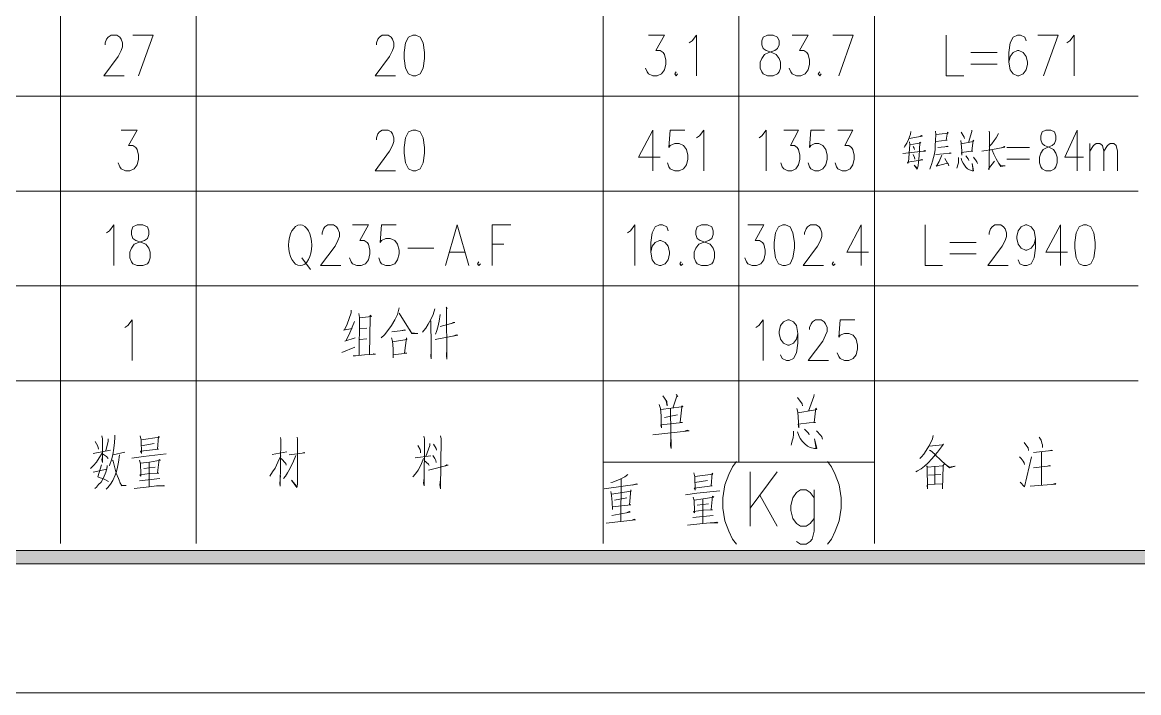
# Model space of a CAD drawing. Header units: millimetres. Extents: x 0 to 829, y 0 to 586.
# Drawn here: x 688.3 to 769.4, y 0 to 48.7 of the extents above; entities that cross this region are included whole.
import ezdxf

# ---------------------------------------------------------------- set-up
doc = ezdxf.new("R2010")
doc.units = ezdxf.units.MM

msp = doc.modelspace()

# ---------------------------------------------------------------- hatches: boundary and pattern name
h = msp.add_hatch(color=0)
h.dxf.hatch_style = 2
h.paths.add_polyline_path([(24.154694, 9.36625), (25.142472, 10.3505), (818.80075, 10.3505), (819.788528, 9.36625)])

# ---------------------------------------------------------------- linework, layer by layer
at = {"color": 0, "lineweight": 0}
for points in [[(0, 0), (0, 585.632278), (829.154778, 585.632278), (829.154778, 0)], [(716.682167, 47.8155), (716.364667, 47.674389), (716.156528, 47.254583), (716.050694, 46.549028), (716.050694, 46.125694), (716.156528, 45.423667), (716.364667, 45.000333), (716.682167, 44.859222), (716.893833, 44.859222), (717.211333, 45.000333), (717.423, 45.423667), (717.528833, 46.125694), (717.528833, 46.549028), (717.423, 47.254583), (717.211333, 47.674389), (716.893833, 47.8155)], [(742.456111, 47.8155), (742.142139, 47.674389), (742.036306, 47.395694), (742.036306, 47.113472), (742.142139, 46.83125), (742.350278, 46.690139), (742.773611, 46.549028), (743.091111, 46.407917), (743.302778, 46.125694), (743.408611, 45.843472), (743.408611, 45.423667), (743.302778, 45.141444), (743.196944, 45.000333), (742.879444, 44.859222), (742.456111, 44.859222), (742.142139, 45.000333), (742.036306, 45.141444), (741.930472, 45.423667), (741.930472, 45.843472), (742.036306, 46.125694), (742.247972, 46.407917), (742.561944, 46.549028), (742.985278, 46.690139), (743.196944, 46.83125), (743.302778, 47.113472), (743.302778, 47.395694), (743.196944, 47.674389), (742.879444, 47.8155)], [(716.682167, 40.915167), (716.364667, 40.774056), (716.156528, 40.350722), (716.050694, 39.648694), (716.050694, 39.225361), (716.156528, 38.519806), (716.364667, 38.1), (716.682167, 37.958889), (716.893833, 37.958889), (717.211333, 38.1), (717.423, 38.519806), (717.528833, 39.225361), (717.528833, 39.648694), (717.423, 40.350722), (717.211333, 40.774056), (716.893833, 40.915167)], [(762.684389, 40.915167), (762.409222, 40.774056), (762.3175, 40.491833), (762.3175, 40.209611), (762.409222, 39.930917), (762.592667, 39.789806), (762.959556, 39.648694), (763.234722, 39.507583), (763.418167, 39.225361), (763.509889, 38.943139), (763.509889, 38.519806), (763.418167, 38.237583), (763.326444, 38.1), (763.051278, 37.958889), (762.684389, 37.958889), (762.409222, 38.1), (762.3175, 38.237583), (762.225778, 38.519806), (762.225778, 38.943139), (762.3175, 39.225361), (762.500944, 39.507583), (762.776111, 39.648694), (763.143, 39.789806), (763.326444, 39.930917), (763.418167, 40.209611), (763.418167, 40.491833), (763.326444, 40.774056), (763.051278, 40.915167)], [(696.647917, 34.014833), (696.330417, 33.873722), (696.224583, 33.5915), (696.224583, 33.309278), (696.330417, 33.027056), (696.542083, 32.885944), (696.965417, 32.744833), (697.282917, 32.603722), (697.494583, 32.325028), (697.596889, 32.042806), (697.596889, 31.619472), (697.494583, 31.33725), (697.38875, 31.196139), (697.07125, 31.055028), (696.647917, 31.055028), (696.330417, 31.196139), (696.224583, 31.33725), (696.11875, 31.619472), (696.11875, 32.042806), (696.224583, 32.325028), (696.43625, 32.603722), (696.75375, 32.744833), (697.177083, 32.885944), (697.38875, 33.027056), (697.494583, 33.309278), (697.494583, 33.5915), (697.38875, 33.873722), (697.07125, 34.014833)], [(737.668917, 34.014833), (737.351417, 33.873722), (737.245583, 33.5915), (737.245583, 33.309278), (737.351417, 33.027056), (737.563083, 32.885944), (737.986417, 32.744833), (738.303917, 32.603722), (738.515583, 32.325028), (738.617889, 32.042806), (738.617889, 31.619472), (738.515583, 31.33725), (738.40975, 31.196139), (738.09225, 31.055028), (737.668917, 31.055028), (737.351417, 31.196139), (737.245583, 31.33725), (737.13975, 31.619472), (737.13975, 32.042806), (737.245583, 32.325028), (737.45725, 32.603722), (737.77475, 32.744833), (738.198083, 32.885944), (738.40975, 33.027056), (738.515583, 33.309278), (738.515583, 33.5915), (738.40975, 33.873722), (738.09225, 34.014833)], [(743.567361, 34.014833), (743.249861, 33.873722), (743.038194, 33.450389), (742.932361, 32.744833), (742.932361, 32.325028), (743.038194, 31.619472), (743.249861, 31.196139), (743.567361, 31.055028), (743.779028, 31.055028), (744.096528, 31.196139), (744.304667, 31.619472), (744.4105, 32.325028), (744.4105, 32.744833), (744.304667, 33.450389), (744.096528, 33.873722), (743.779028, 34.014833)], [(765.432528, 34.014833), (765.115028, 33.873722), (764.903361, 33.450389), (764.797528, 32.744833), (764.797528, 32.325028), (764.903361, 31.619472), (765.115028, 31.196139), (765.432528, 31.055028), (765.644194, 31.055028), (765.961694, 31.196139), (766.173361, 31.619472), (766.279194, 32.325028), (766.279194, 32.744833), (766.173361, 33.450389), (765.961694, 33.873722), (765.644194, 34.014833)], [(24.154694, 9.36625), (25.142472, 10.3505), (818.80075, 10.3505), (819.788528, 9.36625)]]:
    msp.add_lwpolyline(points, close=True, dxfattribs=at)
for points in [[(691.084611, 22.676556), (691.084611, 91.690472)], [(700.94475, 22.676556), (700.94475, 91.690472)], [(730.521639, 22.676556), (730.521639, 91.690472)], [(740.381778, 22.676556), (740.381778, 91.690472)], [(750.238389, 22.676556), (750.238389, 91.690472)], [(694.323111, 47.113472), (694.323111, 47.254583), (694.428944, 47.533278), (694.534778, 47.674389), (694.746444, 47.8155), (695.169778, 47.8155), (695.381444, 47.674389), (695.487278, 47.533278), (695.593111, 47.254583), (695.593111, 46.972361), (695.487278, 46.690139), (695.275611, 46.266806), (694.217278, 44.859222), (695.695417, 44.859222)], [(696.330417, 47.8155), (697.808556, 47.8155), (696.75375, 44.859222)], [(714.043389, 47.113472), (714.043389, 47.254583), (714.149222, 47.533278), (714.255056, 47.674389), (714.463194, 47.8155), (714.886528, 47.8155), (715.098194, 47.674389), (715.204028, 47.533278), (715.309861, 47.254583), (715.309861, 46.972361), (715.204028, 46.690139), (714.992361, 46.266806), (713.937556, 44.859222), (715.415694, 44.859222)], [(733.813056, 47.8155), (734.973694, 47.8155), (734.342222, 46.690139), (734.659722, 46.690139), (734.867861, 46.549028), (734.973694, 46.407917), (735.079528, 45.984583), (735.079528, 45.702361), (734.973694, 45.282556), (734.765556, 45.000333), (734.448056, 44.859222), (734.130556, 44.859222), (733.813056, 45.000333), (733.707222, 45.141444), (733.601389, 45.423667)], [(736.769333, 47.254583), (736.981, 47.395694), (737.2985, 47.8155), (737.2985, 44.859222)], [(744.25175, 47.8155), (745.415917, 47.8155), (744.780917, 46.690139), (745.098417, 46.690139), (745.310083, 46.549028), (745.415917, 46.407917), (745.52175, 45.984583), (745.52175, 45.702361), (745.415917, 45.282556), (745.20425, 45.000333), (744.88675, 44.859222), (744.56925, 44.859222), (744.25175, 45.000333), (744.149444, 45.141444), (744.043611, 45.423667)], [(747.211556, 47.8155), (748.689694, 47.8155), (747.634889, 44.859222)], [(755.448917, 47.8155), (755.448917, 44.859222), (756.718917, 44.859222)], [(761.259167, 47.395694), (761.153333, 47.674389), (760.839361, 47.8155), (760.627694, 47.8155), (760.310194, 47.674389), (760.098528, 47.254583), (759.992694, 46.549028), (759.992694, 45.843472), (760.098528, 45.282556), (760.310194, 45.000333), (760.627694, 44.859222), (760.733528, 44.859222), (761.0475, 45.000333), (761.259167, 45.282556), (761.365, 45.702361), (761.365, 45.843472), (761.259167, 46.266806), (761.0475, 46.549028), (760.733528, 46.690139), (760.627694, 46.690139), (760.310194, 46.549028), (760.098528, 46.266806), (759.992694, 45.843472)], [(762.105833, 47.8155), (763.583972, 47.8155), (762.529167, 44.859222)], [(764.218972, 47.254583), (764.430639, 47.395694), (764.744611, 47.8155), (764.744611, 44.859222)], [(757.244556, 46.549028), (759.146028, 46.549028)], [(757.244556, 45.702361), (759.146028, 45.702361)], [(735.820361, 45.141444), (735.714528, 45.000333), (735.820361, 44.859222), (735.926194, 45.000333)], [(746.259056, 45.141444), (746.153222, 45.000333), (746.259056, 44.859222), (746.364889, 45.000333)], [(592.493806, 43.381083), (769.404806, 43.381083)], [(695.487278, 40.915167), (696.647917, 40.915167), (696.012917, 39.789806), (696.330417, 39.789806), (696.542083, 39.648694), (696.647917, 39.507583), (696.75375, 39.08425), (696.75375, 38.802028), (696.647917, 38.378694), (696.43625, 38.1), (696.11875, 37.958889), (695.80125, 37.958889), (695.487278, 38.1), (695.381444, 38.237583), (695.275611, 38.519806)], [(714.043389, 40.209611), (714.043389, 40.350722), (714.149222, 40.632944), (714.255056, 40.774056), (714.463194, 40.915167), (714.886528, 40.915167), (715.098194, 40.774056), (715.204028, 40.632944), (715.309861, 40.350722), (715.309861, 40.0685), (715.204028, 39.789806), (714.992361, 39.366472), (713.937556, 37.958889), (715.415694, 37.958889)], [(734.130556, 40.915167), (733.072222, 38.943139), (734.659722, 38.943139)], [(734.130556, 40.915167), (734.130556, 37.958889)], [(736.455361, 40.915167), (735.397028, 40.915167), (735.291194, 39.648694), (735.397028, 39.789806), (735.714528, 39.930917), (736.032028, 39.930917), (736.349528, 39.789806), (736.561194, 39.507583), (736.667028, 39.08425), (736.667028, 38.802028), (736.561194, 38.378694), (736.349528, 38.1), (736.032028, 37.958889), (735.714528, 37.958889), (735.397028, 38.1), (735.291194, 38.237583), (735.185361, 38.519806)], [(737.2985, 40.350722), (737.510167, 40.491833), (737.827667, 40.915167), (737.827667, 37.958889)], [(741.859917, 40.350722), (742.057472, 40.491833), (742.350278, 40.915167), (742.350278, 37.958889)], [(743.634389, 40.915167), (744.717417, 40.915167), (744.128278, 39.789806), (744.421083, 39.789806), (744.618639, 39.648694), (744.717417, 39.507583), (744.816194, 39.08425), (744.816194, 38.802028), (744.717417, 38.378694), (744.519861, 38.1), (744.223528, 37.958889), (743.930722, 37.958889), (743.634389, 38.1), (743.535611, 38.237583), (743.436833, 38.519806)], [(746.590667, 40.915167), (745.606417, 40.915167), (745.507639, 39.648694), (745.606417, 39.789806), (745.90275, 39.930917), (746.195556, 39.930917), (746.491889, 39.789806), (746.689444, 39.507583), (746.788222, 39.08425), (746.788222, 38.802028), (746.689444, 38.378694), (746.491889, 38.1), (746.195556, 37.958889), (745.90275, 37.958889), (745.606417, 38.1), (745.507639, 38.237583), (745.408861, 38.519806)], [(747.578444, 40.915167), (748.661472, 40.915167), (748.068806, 39.789806), (748.365139, 39.789806), (748.562694, 39.648694), (748.661472, 39.507583), (748.76025, 39.08425), (748.76025, 38.802028), (748.661472, 38.378694), (748.463917, 38.1), (748.167583, 37.958889), (747.874778, 37.958889), (747.578444, 38.1), (747.479667, 38.237583), (747.380889, 38.519806)], [(752.870111, 40.79875), (752.852472, 40.611778), (752.718417, 40.216667), (752.580833, 39.959139), (752.44325, 39.751), (752.383278, 39.634583)], [(754.669278, 40.823444), (754.701028, 40.590611), (754.669278, 40.146111), (754.655167, 39.796861), (754.641056, 39.493472), (754.595194, 39.190083), (754.535222, 38.911389), (754.457611, 38.657389), (754.383528, 38.399861), (754.305917, 38.212889), (754.245944, 38.075306)], [(754.715139, 40.590611), (755.593556, 40.682333), (755.533583, 40.752889), (755.441861, 40.170806), (755.515944, 40.170806), (754.683389, 40.075556)], [(756.531944, 40.752889), (756.757722, 40.403639), (756.775361, 40.287222)], [(757.318639, 40.915167), (757.304528, 40.79875), (757.061111, 40.008528)], [(758.560417, 40.823444), (758.592167, 40.707028), (758.574528, 38.050611), (758.528667, 38.096472), (758.955528, 38.657389)], [(759.255389, 40.657639), (759.089583, 40.357778), (758.923778, 40.146111), (758.757972, 39.913278), (758.574528, 39.705139)], [(764.973917, 40.915167), (764.056694, 38.943139), (765.432528, 38.943139)], [(764.973917, 40.915167), (764.973917, 37.958889)], [(752.778389, 40.054389), (752.7925, 39.867417), (752.700778, 38.586833), (752.654917, 38.491583), (752.640806, 38.586833), (753.745, 38.749111), (753.685028, 38.773806), (753.473361, 38.70325)], [(752.764278, 40.287222), (753.702667, 40.474194), (753.702667, 40.495361), (753.639167, 40.520056), (753.550972, 40.4495)], [(752.7925, 39.842722), (753.596833, 39.983833), (753.533333, 40.029694), (753.505111, 39.472306), (753.473361, 39.027806), (753.445139, 38.608), (753.413389, 38.308139), (753.339306, 38.075306), (753.11, 38.354), (753.353417, 38.121167)], [(756.500194, 40.146111), (756.546056, 39.937972), (756.577806, 39.40175), (756.591917, 39.098361), (756.563694, 39.285333), (757.092861, 39.355889), (757.378611, 39.377056), (757.318639, 39.377056), (757.39625, 40.170806), (757.456222, 40.10025), (757.290417, 40.054389), (756.546056, 39.913278)], [(765.891139, 37.958889), (765.891139, 39.930917)], [(765.891139, 39.366472), (766.162778, 39.789806), (766.346222, 39.930917), (766.621389, 39.930917), (766.804833, 39.789806), (766.896556, 39.366472), (766.896556, 37.958889)], [(766.896556, 39.366472), (767.171722, 39.789806), (767.355167, 39.930917), (767.630333, 39.930917), (767.81025, 39.789806), (767.901972, 39.366472), (767.901972, 37.958889)], [(752.291556, 39.214778), (753.762639, 39.377056), (753.790861, 39.377056), (753.942556, 39.377056), (753.882583, 39.426444), (753.77675, 39.377056)], [(753.035917, 39.726306), (753.124111, 39.588722), (753.14175, 39.493472)], [(753.035917, 39.123056), (753.14175, 38.911389), (753.155861, 38.794972)], [(754.701028, 39.123056), (755.819333, 39.239472), (755.74525, 39.260639), (755.653528, 39.214778)], [(755.124361, 39.098361), (755.11025, 39.027806), (754.940917, 38.632694), (754.761, 38.329306), (754.72925, 38.283444), (755.533583, 38.516278)], [(754.835083, 39.634583), (755.579444, 39.726306), (755.533583, 39.751), (755.455972, 39.705139)], [(756.863556, 39.027806), (757.047, 38.819667), (757.075222, 38.773806), (757.092861, 38.70325)], [(758.045361, 39.377056), (758.803833, 39.493472), (759.710472, 39.659278), (759.664611, 39.705139), (759.484694, 39.609889)], [(758.786194, 39.447611), (758.909667, 39.168917), (759.089583, 38.819667), (759.273028, 38.491583), (759.407083, 38.25875), (759.724583, 38.308139), (759.407083, 38.329306)], [(759.848056, 39.648694), (761.495528, 39.648694)], [(755.350139, 38.840833), (755.547694, 38.516278), (755.593556, 38.445722), (755.625306, 38.375167), (755.639417, 38.308139)], [(756.3485, 38.911389), (756.3485, 38.724417), (756.334389, 38.540972), (756.288528, 38.375167), (756.242667, 38.212889), (756.228556, 38.142333)], [(756.531944, 38.865528), (756.591917, 38.678556), (756.669528, 38.516278), (756.775361, 38.354), (756.881194, 38.212889), (757.001139, 38.096472), (757.138722, 38.025917), (757.33275, 37.958889), (757.438583, 37.958889), (757.33275, 38.491583), (757.410361, 37.958889), (757.424472, 37.958889)], [(757.424472, 38.936083), (757.636139, 38.678556), (757.682, 38.608), (757.71375, 38.470417)], [(759.273028, 38.491583), (759.407083, 38.308139)], [(759.848056, 38.802028), (761.495528, 38.802028)], [(592.493806, 36.477222), (769.404806, 36.477222)], [(694.428944, 33.450389), (694.640611, 33.5915), (694.958111, 34.014833), (694.958111, 31.055028)], [(710.081694, 33.309278), (710.081694, 33.450389), (710.187528, 33.732611), (710.293361, 33.873722), (710.505028, 34.014833), (710.924833, 34.014833), (711.1365, 33.873722), (711.242333, 33.732611), (711.348167, 33.450389), (711.348167, 33.168167), (711.242333, 32.885944), (711.030667, 32.466139), (709.975861, 31.055028), (711.454, 31.055028)], [(712.300667, 34.014833), (713.461306, 34.014833), (712.826306, 32.885944), (713.143806, 32.885944), (713.355472, 32.744833), (713.461306, 32.603722), (713.567139, 32.183917), (713.567139, 31.901694), (713.461306, 31.478361), (713.249639, 31.196139), (712.932139, 31.055028), (712.614639, 31.055028), (712.300667, 31.196139), (712.194833, 31.33725), (712.089, 31.619472)], [(715.468611, 34.014833), (714.410278, 34.014833), (714.307972, 32.744833), (714.410278, 32.885944), (714.727778, 33.027056), (715.045278, 33.027056), (715.362778, 32.885944), (715.574444, 32.603722), (715.680278, 32.183917), (715.680278, 31.901694), (715.574444, 31.478361), (715.362778, 31.196139), (715.045278, 31.055028), (714.727778, 31.055028), (714.410278, 31.196139), (714.307972, 31.33725), (714.202139, 31.619472)], [(719.059889, 31.055028), (719.903028, 34.014833), (720.749694, 31.055028)], [(722.4395, 31.055028), (722.4395, 34.014833), (723.811806, 34.014833)], [(732.282, 33.450389), (732.493667, 33.5915), (732.811167, 34.014833), (732.811167, 31.055028)], [(735.238278, 33.5915), (735.132444, 33.873722), (734.818472, 34.014833), (734.606806, 34.014833), (734.289306, 33.873722), (734.077639, 33.450389), (733.971806, 32.744833), (733.971806, 32.042806), (734.077639, 31.478361), (734.289306, 31.196139), (734.606806, 31.055028), (734.712639, 31.055028), (735.026611, 31.196139), (735.238278, 31.478361), (735.344111, 31.901694), (735.344111, 32.042806), (735.238278, 32.466139), (735.026611, 32.744833), (734.712639, 32.885944), (734.606806, 32.885944), (734.289306, 32.744833), (734.077639, 32.466139), (733.971806, 32.042806)], [(741.030889, 34.014833), (742.195056, 34.014833), (741.560056, 32.885944), (741.877556, 32.885944), (742.089222, 32.744833), (742.195056, 32.603722), (742.297361, 32.183917), (742.297361, 31.901694), (742.195056, 31.478361), (741.983389, 31.196139), (741.665889, 31.055028), (741.348389, 31.055028), (741.030889, 31.196139), (740.925056, 31.33725), (740.819222, 31.619472)], [(745.151333, 33.309278), (745.151333, 33.450389), (745.257167, 33.732611), (745.363, 33.873722), (745.574667, 34.014833), (745.998, 34.014833), (746.206139, 33.873722), (746.311972, 33.732611), (746.417806, 33.450389), (746.417806, 33.168167), (746.311972, 32.885944), (746.100306, 32.466139), (745.0455, 31.055028), (746.523639, 31.055028)], [(749.271778, 34.014833), (748.213444, 32.042806), (749.797417, 32.042806)], [(749.271778, 34.014833), (749.271778, 31.055028)], [(753.917861, 34.014833), (753.917861, 31.055028), (755.187861, 31.055028)], [(758.567472, 33.309278), (758.567472, 33.450389), (758.673306, 33.732611), (758.779139, 33.873722), (758.990806, 34.014833), (759.410611, 34.014833), (759.622278, 33.873722), (759.728111, 33.732611), (759.833944, 33.450389), (759.833944, 33.168167), (759.728111, 32.885944), (759.516444, 32.466139), (758.461639, 31.055028), (759.939778, 31.055028)], [(761.947083, 33.027056), (761.84125, 32.603722), (761.629583, 32.325028), (761.312083, 32.183917), (761.20625, 32.183917), (760.892278, 32.325028), (760.680611, 32.603722), (760.574778, 33.027056), (760.574778, 33.168167), (760.680611, 33.5915), (760.892278, 33.873722), (761.20625, 34.014833), (761.312083, 34.014833), (761.629583, 33.873722), (761.84125, 33.5915), (761.947083, 33.027056), (761.947083, 32.325028), (761.84125, 31.619472), (761.629583, 31.196139), (761.312083, 31.055028), (761.100417, 31.055028), (760.786444, 31.196139), (760.680611, 31.478361)], [(763.742722, 34.014833), (762.687917, 32.042806), (764.271889, 32.042806)], [(763.742722, 34.014833), (763.742722, 31.055028)], [(722.4395, 32.603722), (723.286167, 32.603722)], [(755.7135, 32.744833), (757.614972, 32.744833)], [(716.31175, 32.325028), (718.213222, 32.325028)], [(719.377389, 32.042806), (720.432194, 32.042806)], [(755.7135, 31.901694), (757.614972, 31.901694)], [(708.603556, 31.619472), (709.235028, 30.772806)], [(721.490528, 31.33725), (721.384694, 31.196139), (721.490528, 31.055028), (721.596361, 31.196139)], [(736.190778, 31.33725), (736.084944, 31.196139), (736.190778, 31.055028), (736.296611, 31.196139)], [(747.264472, 31.33725), (747.158639, 31.196139), (747.264472, 31.055028), (747.370306, 31.196139)], [(592.493806, 29.576889), (769.404806, 29.576889)], [(712.191306, 27.820056), (712.191306, 27.633083), (711.912611, 26.793472), (711.704472, 26.391306), (711.633917, 26.359556), (712.261861, 26.483028)], [(715.687333, 27.975278), (715.570917, 27.509611), (715.383944, 27.103917), (715.126417, 26.70175), (714.868889, 26.327806), (714.614889, 26.017361), (714.382056, 25.802167)], [(715.687333, 27.601333), (716.618667, 26.112611), (717.034944, 26.112611), (716.593972, 26.172583), (716.431694, 26.423056)], [(718.269667, 27.911778), (718.15325, 27.509611), (717.990972, 27.135667), (717.804, 26.793472), (717.617028, 26.514778), (717.479444, 26.327806), (717.384194, 26.204333)], [(719.109278, 28.03525), (719.179833, 27.911778), (719.133972, 27.975278), (719.155139, 24.246417), (719.133972, 24.528639), (719.155139, 24.994306)], [(695.748333, 26.550056), (695.96, 26.691167), (696.2775, 27.110972), (696.2775, 24.154694)], [(712.448833, 26.980444), (712.053722, 26.049111), (711.820889, 25.583444), (711.750333, 25.551694), (712.494694, 25.802167)], [(712.752222, 27.569583), (712.798083, 27.290889), (712.773389, 24.528639)], [(712.798083, 27.259139), (713.683556, 27.354389), (713.588306, 27.446111), (713.588306, 27.290889), (713.521278, 24.620361)], [(717.990972, 27.043944), (718.015667, 25.17775), (718.015667, 24.652111), (718.015667, 24.278167), (717.990972, 24.465139), (718.015667, 24.807333)], [(718.668306, 27.509611), (718.59775, 27.012194), (718.5025, 26.578278), (718.410778, 26.267833), (718.340222, 26.080861)], [(718.668306, 26.63825), (719.737222, 26.916944), (719.620806, 26.916944), (719.433833, 26.825222)], [(741.612972, 26.550056), (741.824639, 26.691167), (742.142139, 27.110972), (742.142139, 24.154694)], [(744.675083, 26.126722), (744.56925, 25.703389), (744.357583, 25.421167), (744.043611, 25.280056), (743.937778, 25.280056), (743.620278, 25.421167), (743.408611, 25.703389), (743.302778, 26.126722), (743.302778, 26.267833), (743.408611, 26.691167), (743.620278, 26.969861), (743.937778, 27.110972), (744.043611, 27.110972), (744.357583, 26.969861), (744.56925, 26.691167), (744.675083, 26.126722), (744.675083, 25.421167), (744.56925, 24.719139), (744.357583, 24.295806), (744.043611, 24.154694), (743.831944, 24.154694), (743.514444, 24.295806), (743.408611, 24.578028)], [(745.52175, 26.408944), (745.52175, 26.550056), (745.627583, 26.832278), (745.733417, 26.969861), (745.945083, 27.110972), (746.364889, 27.110972), (746.576556, 26.969861), (746.682389, 26.832278), (746.788222, 26.550056), (746.788222, 26.267833), (746.682389, 25.985611), (746.470722, 25.562278), (745.415917, 24.154694), (746.894056, 24.154694)], [(748.795528, 27.110972), (747.740722, 27.110972), (747.634889, 25.8445), (747.740722, 25.985611), (748.054694, 26.126722), (748.372194, 26.126722), (748.689694, 25.985611), (748.901361, 25.703389), (749.007194, 25.280056), (749.007194, 25.001361), (748.901361, 24.578028), (748.689694, 24.295806), (748.372194, 24.154694), (748.054694, 24.154694), (747.740722, 24.295806), (747.634889, 24.436917), (747.529056, 24.719139)], [(713.334306, 26.514778), (712.822778, 26.451278)], [(715.151111, 26.236083), (716.153, 26.359556), (716.082444, 26.391306), (715.895472, 26.327806)], [(718.294361, 25.675167), (719.948889, 25.985611), (719.832472, 26.017361), (719.620806, 25.925639)], [(712.822778, 25.675167), (713.334306, 25.738667)], [(715.126417, 25.802167), (715.196972, 25.551694), (715.242833, 24.994306), (715.242833, 24.341667), (715.242833, 24.556861), (716.244722, 24.683861), (716.082444, 24.683861), (716.220028, 25.802167), (716.244722, 25.675167), (715.196972, 25.519944)], [(711.5175, 24.743833), (712.47, 25.117778)], [(712.353583, 24.496889), (712.519389, 24.496889), (713.172028, 24.556861), (713.96225, 24.620361), (713.845833, 24.652111), (713.821139, 24.620361), (713.658861, 24.588611)], [(592.493806, 22.676556), (769.404806, 22.676556)], [(592.493806, 22.676556), (769.404806, 22.676556)], [(691.084611, 10.844389), (691.084611, 22.676556)], [(700.94475, 10.844389), (700.94475, 22.676556)], [(730.521639, 10.844389), (730.521639, 22.676556)], [(740.381778, 16.760472), (740.381778, 22.676556)], [(750.238389, 10.844389), (750.238389, 22.676556)], [(734.857278, 21.597056), (735.135972, 21.163139), (735.160667, 20.852694), (735.090111, 21.223111)], [(735.809778, 21.688778), (735.950889, 21.533556), (735.880333, 21.565306), (735.576944, 20.697472)], [(744.63275, 21.473583), (744.982, 21.007917), (745.006694, 20.852694)], [(745.846306, 21.688778), (745.821611, 21.533556), (745.447667, 20.47875)], [(734.578583, 20.944417), (734.670306, 20.665722), (734.740861, 20.136556), (734.740861, 19.610917), (734.762028, 19.268722), (734.695, 19.483917), (736.278972, 19.639139), (736.113167, 19.670889), (736.229583, 20.757444), (736.300139, 20.820944), (736.229583, 20.852694), (736.208417, 20.789194), (734.716167, 20.602222)], [(735.414667, 20.633972), (735.439361, 18.863028), (735.460528, 17.995194), (735.460528, 17.744722), (735.414667, 17.963444), (735.439361, 18.460861)], [(744.586889, 20.665722), (744.657444, 20.387028), (744.703306, 19.670889), (744.728, 19.268722), (744.682139, 19.515667), (745.497056, 19.610917), (745.938028, 19.639139), (745.846306, 19.639139), (745.962722, 20.697472), (746.054444, 20.602222), (745.800444, 20.54225), (744.657444, 20.355278)], [(734.973694, 20.013083), (735.929722, 20.200056)], [(694.079694, 18.669), (694.129083, 18.453806), (694.129083, 16.746361), (694.079694, 16.961556), (694.129083, 17.148528)], [(695.035722, 18.7325), (695.035722, 18.545528), (695.011028, 18.203333), (694.944, 17.769417), (694.873444, 17.30375), (694.778194, 16.929806), (694.661778, 16.591139), (694.640611, 16.495889)], [(696.877222, 18.669), (696.94425, 18.358556), (696.968944, 17.395472), (696.898389, 17.550694), (698.203667, 17.705917), (698.133111, 17.705917), (698.203667, 18.640778), (698.274222, 18.577278), (696.94425, 18.390306)], [(718.696528, 18.686639), (718.742389, 18.467917), (718.696528, 14.834306), (718.650667, 15.113), (718.696528, 15.486944)], [(734.134083, 18.739556), (736.765806, 19.05), (736.628222, 19.08175), (736.44125, 19.01825)], [(744.354056, 19.01825), (744.354056, 18.771306), (744.332889, 18.520833), (744.262333, 18.305639), (744.191778, 18.086917), (744.167083, 17.995194)], [(744.63275, 18.958278), (744.728, 18.707806), (744.844417, 18.492611), (745.006694, 18.273889), (745.168972, 18.086917), (745.355944, 17.931694), (745.567611, 17.839972), (745.867472, 17.744722), (746.033278, 17.744722), (745.867472, 18.460861), (745.983889, 17.744722), (746.008583, 17.744722)], [(745.147806, 19.173472), (745.4265, 18.894778), (745.472361, 18.834806), (745.497056, 18.739556)], [(746.008583, 19.05), (746.333139, 18.707806), (746.403694, 18.616083), (746.449556, 18.429111)], [(754.489361, 18.70075), (754.4435, 18.453806), (754.302389, 18.143361), (754.185972, 17.924639), (753.999, 17.614194), (753.812028, 17.3355), (753.64975, 17.148528), (753.533333, 17.025056)], [(693.592861, 18.266833), (693.801, 17.924639), (693.846861, 17.705917)], [(694.545361, 18.453806), (694.545361, 18.298583), (694.361917, 17.582444)], [(696.94425, 17.956389), (697.875583, 18.111611)], [(707.0725, 18.563167), (707.097194, 18.404417), (707.051333, 15.021278), (707.005472, 15.20825), (707.0725, 15.797389)], [(708.286056, 18.591389), (708.307222, 18.436167), (708.307222, 15.1765), (708.286056, 14.989528), (708.261361, 14.929556), (707.86625, 15.455194), (708.261361, 14.989528)], [(717.042, 17.9705), (717.204278, 17.691806), (717.228972, 17.568333), (717.228972, 17.444861)], [(717.482972, 18.654889), (717.532361, 18.467917), (717.507667, 15.053028), (717.461806, 15.24), (717.507667, 15.610417)], [(717.927472, 18.125722), (717.927472, 17.9705), (717.624083, 17.162639)], [(718.181472, 18.06575), (718.368444, 17.755306), (718.393139, 17.628306)], [(754.210667, 17.924639), (755.187861, 18.016361), (755.163167, 18.016361), (755.258417, 18.079861), (754.813917, 17.490722), (754.651639, 17.30375), (754.418806, 17.025056), (754.394111, 16.993306), (754.140111, 16.714611), (753.861417, 16.464139), (753.628583, 16.280694), (753.371056, 16.125472), (753.229944, 16.061972)], [(761.103944, 18.203333), (761.312083, 17.924639), (761.407333, 17.801167), (761.4285, 17.614194)], [(762.197556, 18.577278), (762.338667, 18.358556), (762.405694, 18.143361), (762.455083, 18.016361), (762.455083, 17.832917)], [(694.104389, 17.427222), (693.89625, 17.085028), (693.684583, 16.774583), (693.476444, 16.527639), (693.264778, 16.308917)], [(693.45175, 17.395472), (694.711167, 17.645944)], [(694.129083, 17.36725), (694.407778, 17.180278), (694.545361, 17.025056)], [(695.360278, 17.30375), (695.29325, 16.774583), (695.222694, 16.404167), (695.152139, 16.093722), (695.060417, 15.815028), (694.873444, 15.441083), (694.711167, 15.162389), (694.524194, 14.911917), (694.383083, 14.788444)], [(694.894611, 17.30375), (695.758917, 17.490722)], [(696.270444, 17.056806), (697.110056, 17.180278), (698.761056, 17.36725)], [(707.097194, 17.226139), (706.864361, 16.760472), (706.677389, 16.326556), (706.490417, 16.047861), (706.282278, 15.733889)], [(706.46925, 17.317861), (707.517, 17.504833)], [(707.121889, 17.039167), (707.446444, 16.66875), (707.471139, 16.54175)], [(708.190806, 17.257889), (708.007361, 16.823972), (707.774528, 16.326556), (707.562861, 15.984361), (707.425278, 15.733889), (707.284167, 15.578667)], [(707.703972, 17.289639), (708.843444, 17.444861), (708.772889, 17.473083), (708.635306, 17.413111)], [(717.461806, 17.039167), (717.274833, 16.54175), (717.066694, 16.171333), (716.879722, 15.920861), (716.69275, 15.705667)], [(716.855028, 17.070917), (717.998028, 17.226139)], [(718.135611, 17.257889), (718.276722, 17.039167), (718.347278, 16.883944), (718.368444, 16.728722)], [(754.210667, 17.645944), (754.302389, 17.614194), (754.630472, 17.3355), (754.768056, 17.180278), (754.930333, 17.025056), (755.117306, 16.838083), (755.678222, 16.340667), (756.0945, 16.464139), (756.073333, 16.464139), (755.678222, 16.404167), (755.328972, 16.651111), (755.212556, 16.495889), (754.09425, 16.404167), (754.023694, 16.495889), (754.069556, 16.435917), (754.09425, 14.820194), (754.069556, 15.098889), (754.09425, 15.130639), (754.115417, 15.130639), (755.187861, 15.190611), (755.187861, 14.820194), (755.233722, 16.495889)], [(760.775861, 17.148528), (760.892278, 17.025056), (761.033389, 16.838083), (761.103944, 16.714611), (761.125111, 16.591139)], [(760.82525, 15.317611), (761.125111, 14.975417), (761.640167, 17.148528)], [(761.802444, 17.458972), (762.871361, 17.582444), (763.17475, 17.614194), (763.083028, 17.645944), (762.966611, 17.582444)], [(762.384528, 17.490722), (762.384528, 15.098889)], [(693.45175, 16.030222), (694.453639, 16.248944), (694.478333, 16.527639), (694.478333, 16.404167), (694.361917, 16.030222), (694.196111, 15.628056), (694.033833, 15.317611), (693.846861, 15.130639), (693.684583, 14.943667), (693.568167, 14.851944)], [(694.058528, 16.559389), (693.801, 15.688028), (693.963278, 15.628056), (694.15025, 15.564556), (694.337222, 15.472833), (694.570056, 15.345833)], [(694.84875, 16.901583), (694.894611, 16.838083), (695.127444, 15.97025), (695.29325, 15.564556), (695.455528, 15.130639), (695.501389, 15.035389), (695.850639, 15.067139), (695.501389, 15.098889), (695.384972, 15.285861)], [(696.827833, 16.901583), (696.898389, 16.651111), (696.923083, 15.90675), (696.923083, 15.751528), (696.852528, 15.84325), (697.575722, 15.9385), (698.224833, 15.97025), (698.133111, 15.998472), (698.249528, 16.961556), (698.34125, 16.901583), (697.551028, 16.774583), (696.898389, 16.682861)], [(697.131222, 16.308917), (697.946139, 16.404167)], [(697.526333, 16.774583), (697.526333, 14.975417)], [(717.507667, 16.883944), (717.811056, 16.60525), (717.881611, 16.513528)], [(717.832222, 16.171333), (719.253917, 16.54175), (719.162194, 16.5735), (718.999917, 16.481778)], [(730.521639, 16.760472), (750.238389, 16.760472)], [(740.205389, 16.806333), (739.923167, 16.432389), (739.640944, 15.867944), (739.358722, 15.116528), (739.217611, 14.178139), (739.217611, 13.426722), (739.358722, 12.488333), (739.640944, 11.736917), (739.923167, 11.172472), (740.205389, 10.798528)], [(746.8235, 16.806333), (747.105722, 16.432389), (747.387944, 15.867944), (747.670167, 15.116528), (747.811278, 14.178139), (747.811278, 13.426722), (747.670167, 12.488333), (747.387944, 11.736917), (747.105722, 11.172472), (746.8235, 10.798528)], [(754.630472, 16.464139), (754.630472, 15.190611)], [(761.802444, 16.340667), (762.804333, 16.464139), (763.037167, 16.495889), (762.966611, 16.527639), (762.871361, 16.495889)], [(696.806667, 15.409333), (698.295389, 15.564556)], [(732.303167, 15.871472), (732.0915, 15.6845), (731.696389, 15.497528), (731.393, 15.374056), (731.206028, 15.310556), (731.068444, 15.278806)], [(731.812806, 15.529278), (731.788111, 12.453056)], [(737.100944, 15.994944), (737.167972, 15.6845), (737.192667, 14.721417), (737.122111, 14.876639), (738.427389, 15.031861), (738.356833, 15.031861), (738.427389, 15.963194), (738.497944, 15.899694), (737.167972, 15.71625)], [(737.167972, 15.278806), (738.102833, 15.434028)], [(741.189639, 12.110861), (741.189639, 16.054917)], [(743.161667, 16.054917), (741.189639, 13.426722)], [(754.161278, 15.815028), (755.04675, 15.875)], [(696.432722, 14.851944), (697.526333, 14.975417), (698.062556, 15.035389), (698.623472, 15.035389), (698.552917, 15.067139), (698.203667, 15.035389)], [(730.578083, 14.813139), (733.001667, 15.155333), (732.906417, 15.187083), (732.673583, 15.091833)], [(731.068444, 14.626167), (731.114306, 14.347472), (731.160167, 13.850056), (731.184861, 13.324417), (731.184861, 13.511389), (732.536, 13.666611), (732.44075, 13.666611), (732.536, 14.753167), (732.557167, 14.657917), (731.114306, 14.442722)], [(736.494167, 14.379222), (737.333778, 14.502694), (738.984778, 14.689667)], [(745.83925, 14.178139), (745.557028, 14.552083), (745.274806, 14.742583), (744.851472, 14.742583), (744.572778, 14.552083), (744.290556, 14.178139), (744.149444, 13.613694), (744.149444, 13.23975), (744.290556, 12.675306), (744.572778, 12.301361), (744.851472, 12.110861), (745.274806, 12.110861), (745.557028, 12.301361), (745.83925, 12.675306)], [(745.83925, 14.742583), (745.83925, 11.736917), (745.698139, 11.172472), (745.557028, 10.9855), (745.274806, 10.798528), (744.851472, 10.798528), (744.572778, 10.9855)], [(761.544917, 15.007167), (763.407583, 15.162389), (763.361722, 15.222361), (763.153583, 15.130639)], [(731.347139, 14.005278), (732.232611, 14.1605)], [(737.051556, 14.224), (737.122111, 13.977056), (737.146806, 13.229167), (737.146806, 13.073944), (737.07625, 13.169194), (737.799444, 13.260917), (738.452083, 13.292667), (738.356833, 13.324417), (738.47325, 14.2875), (738.5685, 14.224), (737.77475, 14.100528), (737.122111, 14.005278)], [(737.750056, 14.100528), (737.750056, 12.297833)], [(741.895194, 14.365111), (743.161667, 12.110861)], [(731.139, 12.8905), (732.486611, 13.137444), (732.394889, 13.169194), (732.253778, 13.105694)], [(737.354944, 13.634861), (738.169861, 13.726583)], [(730.740361, 12.329583), (732.860556, 12.576528), (732.768833, 12.608278), (732.627722, 12.548306)], [(736.656444, 12.174361), (737.750056, 12.297833), (738.286278, 12.361333), (738.847194, 12.361333), (738.776639, 12.393083), (738.427389, 12.361333)], [(737.030389, 12.735278), (738.519111, 12.8905)]]:
    msp.add_lwpolyline(points, dxfattribs=at)
msp.add_ellipse((708.495958, 32.534931), major_axis=(0, 1.479903), ratio=0.570918, start_param=0, end_param=6.283185, dxfattribs=at)

doc.saveas('drawing.dxf')
